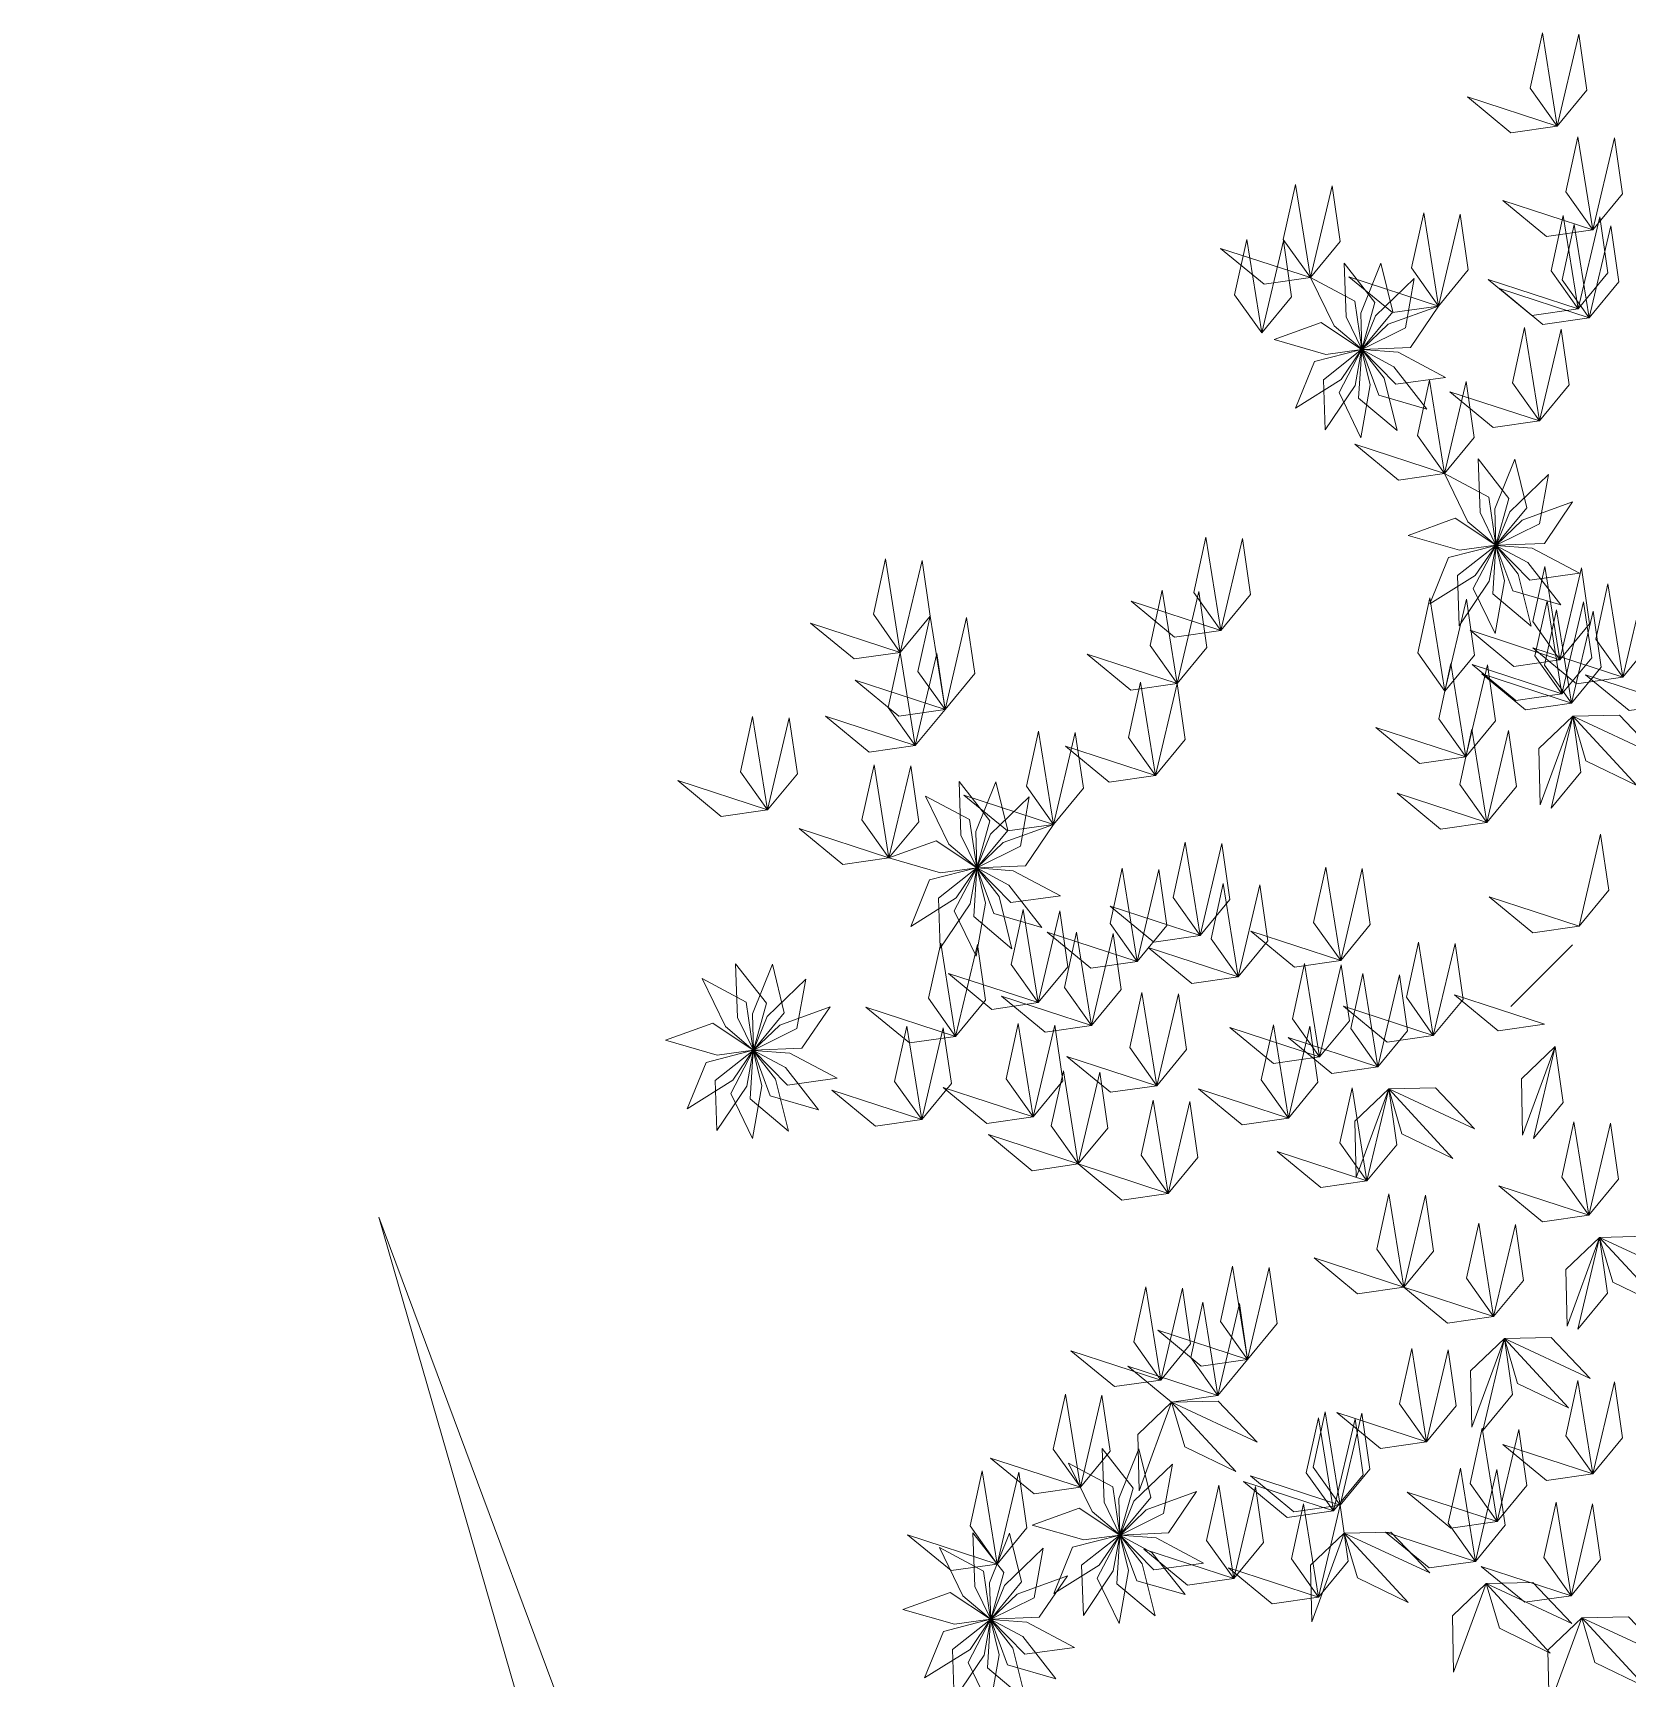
# Model space of a CAD drawing. Header units: millimetres. Extents: x 930 to 6336, y 2219 to 4338.
# Drawn here: x 4183.9 to 4285, y 4179 to 4283.4 of the extents above; entities that cross this region are included whole.
import ezdxf

# ---------------------------------------------------------------- set-up
doc = ezdxf.new("R2010")
doc.units = ezdxf.units.MM
doc.layers.add('piante', color=102, linetype='Continuous', lineweight=18)

msp = doc.modelspace()

# ---------------------------------------------------------------- linework, layer by layer
at = {"layer": 'piante', "linetype": 'Continuous'}
msp.add_line((4281.58, 4225.52), (4277.66, 4221.6), dxfattribs=at)
at = {"layer": 'piante', "lineweight": 0}
for points in [[(4280.62, 4277.5), (4278.9, 4279.91), (4279.67, 4283.42), (4280.62, 4277.5)], [(4280.62, 4277.5), (4282.5, 4279.78), (4281.99, 4283.33), (4280.62, 4277.5)], [(4280.62, 4277.5), (4277.68, 4277.07), (4274.91, 4279.36), (4280.62, 4277.5)], [(4282.87, 4270.91), (4281.15, 4273.33), (4281.92, 4276.83), (4282.87, 4270.91)], [(4282.87, 4270.91), (4284.76, 4273.2), (4284.25, 4276.75), (4282.87, 4270.91)], [(4264.95, 4267.88), (4263.23, 4270.3), (4264, 4273.8), (4264.95, 4267.88)], [(4264.95, 4267.88), (4266.84, 4270.17), (4266.33, 4273.72), (4264.95, 4267.88)], [(4282.87, 4270.91), (4279.94, 4270.49), (4277.17, 4272.77), (4282.87, 4270.91)], [(4273.08, 4266.08), (4271.37, 4268.5), (4272.14, 4272), (4273.08, 4266.08)], [(4273.08, 4266.08), (4274.97, 4268.37), (4274.46, 4271.92), (4273.08, 4266.08)], [(4281.94, 4265.9), (4280.23, 4268.32), (4281, 4271.82), (4281.94, 4265.9)], [(4282.64, 4265.33), (4280.93, 4267.75), (4281.69, 4271.25), (4282.64, 4265.33)], [(4281.94, 4265.9), (4283.83, 4268.18), (4283.32, 4271.74), (4281.94, 4265.9)], [(4282.64, 4265.33), (4284.53, 4267.61), (4284.02, 4271.17), (4282.64, 4265.33)], [(4261.86, 4264.38), (4260.14, 4266.79), (4260.91, 4270.3), (4261.86, 4264.38)], [(4261.86, 4264.38), (4263.75, 4266.66), (4263.24, 4270.21), (4261.86, 4264.38)], [(4264.95, 4267.88), (4262.02, 4267.46), (4259.25, 4269.74), (4264.95, 4267.88)], [(4267.09, 4268.81), (4267.21, 4265.4), (4268.21, 4263.33), (4269.04, 4266.3), (4267.09, 4268.81)], [(4273.08, 4266.08), (4270.15, 4265.66), (4267.38, 4267.94), (4273.08, 4266.08)], [(4269.42, 4268.79), (4268.14, 4265.63), (4268.21, 4263.33), (4270.18, 4265.7), (4269.42, 4268.79)], [(4264.95, 4267.88), (4266.45, 4264.82), (4268.21, 4263.33), (4267.76, 4266.38), (4264.95, 4267.88)], [(4271.54, 4267.83), (4269.09, 4265.46), (4268.22, 4263.32), (4270.98, 4264.69), (4271.54, 4267.83)], [(4281.94, 4265.9), (4279.01, 4265.48), (4276.24, 4267.76), (4281.94, 4265.9)], [(4282.64, 4265.33), (4279.71, 4264.91), (4276.94, 4267.19), (4282.64, 4265.33)], [(4273.08, 4266.08), (4269.88, 4264.92), (4268.22, 4263.32), (4271.3, 4263.45), (4273.08, 4266.08)], [(4262.64, 4263.95), (4265.92, 4263.01), (4268.2, 4263.32), (4265.63, 4265.03), (4262.64, 4263.95)], [(4279.49, 4258.78), (4277.77, 4261.2), (4278.54, 4264.71), (4279.49, 4258.78)], [(4279.49, 4258.78), (4281.38, 4261.07), (4280.86, 4264.62), (4279.49, 4258.78)], [(4264.01, 4259.6), (4266.9, 4261.41), (4268.2, 4263.32), (4265.21, 4262.55), (4264.01, 4259.6)], [(4265.89, 4258.22), (4267.79, 4261.04), (4268.2, 4263.31), (4265.78, 4261.4), (4265.89, 4258.22)], [(4268.16, 4257.71), (4268.75, 4261.07), (4268.2, 4263.31), (4266.77, 4260.58), (4268.16, 4257.71)], [(4270.45, 4258.18), (4269.62, 4261.49), (4268.21, 4263.31), (4268.01, 4260.23), (4270.45, 4258.18)], [(4272.34, 4259.53), (4270.24, 4262.22), (4268.21, 4263.31), (4269.29, 4260.42), (4272.34, 4259.53)], [(4273.52, 4261.54), (4270.51, 4263.14), (4268.21, 4263.31), (4270.37, 4261.11), (4273.52, 4261.54)], [(4273.46, 4255.45), (4271.74, 4257.86), (4272.51, 4261.37), (4273.46, 4255.45)], [(4273.46, 4255.45), (4275.35, 4257.73), (4274.83, 4261.28), (4273.46, 4255.45)], [(4279.49, 4258.78), (4276.55, 4258.36), (4273.79, 4260.64), (4279.49, 4258.78)], [(4273.46, 4255.45), (4270.53, 4255.02), (4267.76, 4257.31), (4273.46, 4255.45)], [(4273.46, 4255.45), (4274.95, 4252.38), (4276.72, 4250.89), (4276.27, 4253.95), (4273.46, 4255.45)], [(4275.6, 4256.38), (4275.72, 4252.97), (4276.72, 4250.89), (4277.55, 4253.86), (4275.6, 4256.38)], [(4277.93, 4256.36), (4276.65, 4253.2), (4276.72, 4250.89), (4278.69, 4253.27), (4277.93, 4256.36)], [(4280.05, 4255.39), (4277.6, 4253.02), (4276.73, 4250.89), (4279.49, 4252.26), (4280.05, 4255.39)], [(4281.59, 4253.65), (4278.39, 4252.48), (4276.73, 4250.89), (4279.81, 4251.01), (4281.59, 4253.65)], [(4271.15, 4251.52), (4274.42, 4250.58), (4276.71, 4250.89), (4274.14, 4252.6), (4271.15, 4251.52)], [(4259.27, 4245.47), (4257.55, 4247.89), (4258.32, 4251.4), (4259.27, 4245.47)], [(4259.27, 4245.47), (4261.15, 4247.76), (4260.64, 4251.31), (4259.27, 4245.47)], [(4272.52, 4247.17), (4275.41, 4248.97), (4276.71, 4250.88), (4273.72, 4250.12), (4272.52, 4247.17)], [(4274.4, 4245.78), (4276.3, 4248.61), (4276.71, 4250.88), (4274.29, 4248.96), (4274.4, 4245.78)], [(4276.67, 4245.28), (4277.26, 4248.64), (4276.71, 4250.88), (4275.28, 4248.14), (4276.67, 4245.28)], [(4278.96, 4245.75), (4278.13, 4249.05), (4276.72, 4250.88), (4276.52, 4247.8), (4278.96, 4245.75)], [(4280.85, 4247.1), (4278.75, 4249.79), (4276.72, 4250.88), (4277.8, 4247.99), (4280.85, 4247.1)], [(4282.03, 4249.11), (4279.02, 4250.71), (4276.72, 4250.88), (4278.88, 4248.67), (4282.03, 4249.11)], [(4238.92, 4244.09), (4237.21, 4246.51), (4237.98, 4250.02), (4238.92, 4244.09)], [(4238.92, 4244.09), (4240.81, 4246.38), (4240.3, 4249.93), (4238.92, 4244.09)], [(4280.78, 4243.62), (4279.06, 4246.04), (4279.83, 4249.55), (4280.78, 4243.62)], [(4280.78, 4243.62), (4282.67, 4245.91), (4282.16, 4249.46), (4280.78, 4243.62)], [(4284.77, 4242.51), (4283.06, 4244.93), (4283.83, 4248.44), (4284.77, 4242.51)], [(4284.77, 4242.51), (4286.66, 4244.8), (4286.15, 4248.35), (4284.77, 4242.51)], [(4259.27, 4245.47), (4256.33, 4245.05), (4253.57, 4247.34), (4259.27, 4245.47)], [(4256.49, 4242.11), (4254.77, 4244.53), (4255.54, 4248.03), (4256.49, 4242.11)], [(4256.49, 4242.11), (4258.38, 4244.39), (4257.86, 4247.95), (4256.49, 4242.11)], [(4273.48, 4241.63), (4271.77, 4244.05), (4272.53, 4247.55), (4273.48, 4241.63)], [(4273.48, 4241.63), (4275.37, 4243.92), (4274.86, 4247.47), (4273.48, 4241.63)], [(4280.91, 4241.45), (4279.2, 4243.87), (4279.97, 4247.37), (4280.91, 4241.45)], [(4280.91, 4241.45), (4282.8, 4243.74), (4282.29, 4247.29), (4280.91, 4241.45)], [(4241.76, 4240.46), (4240.04, 4242.87), (4240.81, 4246.38), (4241.76, 4240.46)], [(4241.76, 4240.46), (4243.65, 4242.74), (4243.13, 4246.3), (4241.76, 4240.46)], [(4281.52, 4240.87), (4279.8, 4243.28), (4280.57, 4246.79), (4281.52, 4240.87)], [(4281.52, 4240.87), (4283.41, 4243.15), (4282.9, 4246.7), (4281.52, 4240.87)], [(4238.92, 4244.09), (4235.99, 4243.67), (4233.22, 4245.95), (4238.92, 4244.09)], [(4280.78, 4243.62), (4277.85, 4243.2), (4275.08, 4245.49), (4280.78, 4243.62)], [(4239.87, 4238.17), (4238.16, 4240.59), (4238.92, 4244.09), (4239.87, 4238.17)], [(4239.87, 4238.17), (4241.76, 4240.46), (4241.25, 4244.01), (4239.87, 4238.17)], [(4256.49, 4242.11), (4253.55, 4241.69), (4250.79, 4243.97), (4256.49, 4242.11)], [(4284.77, 4242.51), (4281.84, 4242.09), (4279.07, 4244.38), (4284.77, 4242.51)], [(4274.82, 4237.46), (4273.1, 4239.88), (4273.87, 4243.38), (4274.82, 4237.46)], [(4274.82, 4237.46), (4276.7, 4239.75), (4276.19, 4243.3), (4274.82, 4237.46)], [(4280.91, 4241.45), (4277.98, 4241.03), (4275.21, 4243.31), (4280.91, 4241.45)], [(4241.76, 4240.46), (4238.83, 4240.03), (4236.06, 4242.32), (4241.76, 4240.46)], [(4255.11, 4236.27), (4253.4, 4238.69), (4254.17, 4242.19), (4255.11, 4236.27)], [(4255.11, 4236.27), (4257, 4238.56), (4256.49, 4242.11), (4255.11, 4236.27)], [(4281.52, 4240.87), (4278.59, 4240.44), (4275.82, 4242.73), (4281.52, 4240.87)], [(4288.11, 4240.81), (4285.18, 4240.39), (4282.41, 4242.67), (4288.11, 4240.81)], [(4230.5, 4234.1), (4228.78, 4236.51), (4229.55, 4240.02), (4230.5, 4234.1)], [(4230.5, 4234.1), (4232.39, 4236.38), (4231.87, 4239.93), (4230.5, 4234.1)], [(4239.87, 4238.17), (4236.94, 4237.75), (4234.17, 4240.03), (4239.87, 4238.17)], [(4281.6, 4240.04), (4279.45, 4237.99), (4279.54, 4234.41), (4281.6, 4240.04)], [(4280.22, 4234.2), (4282.11, 4236.49), (4281.6, 4240.04), (4280.22, 4234.2)], [(4281.6, 4240.04), (4284.56, 4240.11), (4287.04, 4237.51), (4281.6, 4240.04)], [(4281.6, 4240.04), (4282.44, 4237.2), (4285.67, 4235.63), (4281.6, 4240.04)], [(4248.65, 4233.17), (4246.93, 4235.59), (4247.7, 4239.09), (4248.65, 4233.17)], [(4248.65, 4233.17), (4250.54, 4235.46), (4250.02, 4239.01), (4248.65, 4233.17)], [(4274.82, 4237.46), (4271.88, 4237.04), (4269.11, 4239.32), (4274.82, 4237.46)], [(4276.15, 4233.29), (4274.43, 4235.71), (4275.2, 4239.21), (4276.15, 4233.29)], [(4276.15, 4233.29), (4278.03, 4235.58), (4277.52, 4239.13), (4276.15, 4233.29)], [(4255.11, 4236.27), (4252.18, 4235.85), (4249.41, 4238.13), (4255.11, 4236.27)], [(4238.2, 4231.04), (4236.49, 4233.46), (4237.26, 4236.96), (4238.2, 4231.04)], [(4238.2, 4231.04), (4240.09, 4233.33), (4239.58, 4236.88), (4238.2, 4231.04)], [(4230.5, 4234.1), (4227.56, 4233.67), (4224.8, 4235.96), (4230.5, 4234.1)], [(4242.65, 4235.9), (4242.77, 4232.49), (4243.78, 4230.42), (4244.6, 4233.39), (4242.65, 4235.9)], [(4244.98, 4235.88), (4243.71, 4232.72), (4243.78, 4230.42), (4245.74, 4232.79), (4244.98, 4235.88)], [(4240.52, 4234.97), (4242.01, 4231.91), (4243.77, 4230.42), (4243.32, 4233.47), (4240.52, 4234.97)], [(4248.65, 4233.17), (4245.72, 4232.75), (4242.95, 4235.03), (4248.65, 4233.17)], [(4247.1, 4234.92), (4244.65, 4232.55), (4243.78, 4230.41), (4246.54, 4231.78), (4247.1, 4234.92)], [(4276.15, 4233.29), (4273.21, 4232.87), (4270.45, 4235.15), (4276.15, 4233.29)], [(4238.2, 4231.04), (4235.27, 4230.62), (4232.5, 4232.9), (4238.2, 4231.04)], [(4248.65, 4233.17), (4245.45, 4232.01), (4243.78, 4230.41), (4246.86, 4230.54), (4248.65, 4233.17)], [(4282, 4226.71), (4283.89, 4229), (4283.37, 4232.55), (4282, 4226.71)], [(4238.2, 4231.04), (4241.48, 4230.1), (4243.77, 4230.41), (4241.2, 4232.12), (4238.2, 4231.04)], [(4257.95, 4226.12), (4256.23, 4228.53), (4257, 4232.04), (4257.95, 4226.12)], [(4257.95, 4226.12), (4259.84, 4228.4), (4259.32, 4231.96), (4257.95, 4226.12)], [(4239.58, 4226.69), (4242.47, 4228.5), (4243.76, 4230.41), (4240.78, 4229.64), (4239.58, 4226.69)], [(4241.45, 4225.31), (4243.36, 4228.13), (4243.77, 4230.4), (4241.35, 4228.49), (4241.45, 4225.31)], [(4243.73, 4224.8), (4244.32, 4228.16), (4243.77, 4230.4), (4242.34, 4227.67), (4243.73, 4224.8)], [(4246.01, 4225.27), (4245.19, 4228.58), (4243.77, 4230.4), (4243.58, 4227.32), (4246.01, 4225.27)], [(4247.91, 4226.63), (4245.81, 4229.31), (4243.78, 4230.4), (4244.85, 4227.51), (4247.91, 4226.63)], [(4249.09, 4228.63), (4246.08, 4230.23), (4243.78, 4230.4), (4245.94, 4228.2), (4249.09, 4228.63)], [(4253.95, 4224.46), (4252.24, 4226.87), (4253, 4230.38), (4253.95, 4224.46)], [(4253.95, 4224.46), (4255.84, 4226.74), (4255.33, 4230.3), (4253.95, 4224.46)], [(4266.87, 4224.53), (4265.15, 4226.95), (4265.92, 4230.45), (4266.87, 4224.53)], [(4266.87, 4224.53), (4268.75, 4226.82), (4268.24, 4230.37), (4266.87, 4224.53)], [(4260.37, 4223.49), (4258.65, 4225.91), (4259.42, 4229.42), (4260.37, 4223.49)], [(4260.37, 4223.49), (4262.25, 4225.78), (4261.74, 4229.33), (4260.37, 4223.49)], [(4282, 4226.71), (4279.06, 4226.29), (4276.3, 4228.57), (4282, 4226.71)], [(4247.67, 4221.85), (4245.96, 4224.27), (4246.72, 4227.77), (4247.67, 4221.85)], [(4247.67, 4221.85), (4249.56, 4224.13), (4249.05, 4227.69), (4247.67, 4221.85)], [(4257.95, 4226.12), (4255.01, 4225.69), (4252.25, 4227.98), (4257.95, 4226.12)], [(4253.95, 4224.46), (4251.02, 4224.03), (4248.25, 4226.32), (4253.95, 4224.46)], [(4251.05, 4220.41), (4249.34, 4222.82), (4250.1, 4226.33), (4251.05, 4220.41)], [(4251.05, 4220.41), (4252.94, 4222.69), (4252.43, 4226.24), (4251.05, 4220.41)], [(4266.87, 4224.53), (4263.93, 4224.11), (4261.16, 4226.39), (4266.87, 4224.53)], [(4242.43, 4219.71), (4240.72, 4222.13), (4241.49, 4225.63), (4242.43, 4219.71)], [(4242.43, 4219.71), (4244.32, 4222), (4243.81, 4225.55), (4242.43, 4219.71)], [(4260.37, 4223.49), (4257.43, 4223.07), (4254.66, 4225.35), (4260.37, 4223.49)], [(4272.75, 4219.77), (4271.04, 4222.19), (4271.81, 4225.7), (4272.75, 4219.77)], [(4272.75, 4219.77), (4274.64, 4222.06), (4274.13, 4225.61), (4272.75, 4219.77)], [(4228.47, 4224.32), (4228.59, 4220.91), (4229.6, 4218.84), (4230.43, 4221.81), (4228.47, 4224.32)], [(4230.8, 4224.3), (4229.53, 4221.14), (4229.6, 4218.84), (4231.56, 4221.21), (4230.8, 4224.3)], [(4265.53, 4218.42), (4263.81, 4220.83), (4264.58, 4224.34), (4265.53, 4218.42)], [(4265.53, 4218.42), (4267.42, 4220.7), (4266.91, 4224.26), (4265.53, 4218.42)], [(4226.34, 4223.39), (4227.83, 4220.33), (4229.59, 4218.84), (4229.14, 4221.89), (4226.34, 4223.39)], [(4232.92, 4223.34), (4230.47, 4220.97), (4229.6, 4218.83), (4232.36, 4220.2), (4232.92, 4223.34)], [(4247.67, 4221.85), (4244.74, 4221.42), (4241.97, 4223.71), (4247.67, 4221.85)], [(4269.23, 4217.78), (4267.51, 4220.2), (4268.28, 4223.7), (4269.23, 4217.78)], [(4269.23, 4217.78), (4271.12, 4220.07), (4270.61, 4223.62), (4269.23, 4217.78)], [(4251.05, 4220.41), (4248.12, 4219.98), (4245.35, 4222.27), (4251.05, 4220.41)], [(4255.2, 4216.58), (4253.48, 4219), (4254.25, 4222.5), (4255.2, 4216.58)], [(4255.2, 4216.58), (4257.09, 4218.87), (4256.57, 4222.42), (4255.2, 4216.58)], [(4279.8, 4220.48), (4276.86, 4220.06), (4274.1, 4222.34), (4279.8, 4220.48)], [(4234.47, 4221.59), (4231.27, 4220.43), (4229.6, 4218.83), (4232.68, 4218.96), (4234.47, 4221.59)], [(4242.43, 4219.71), (4239.5, 4219.29), (4236.73, 4221.57), (4242.43, 4219.71)], [(4272.75, 4219.77), (4269.82, 4219.35), (4267.05, 4221.63), (4272.75, 4219.77)], [(4224.02, 4219.46), (4227.3, 4218.52), (4229.59, 4218.83), (4227.02, 4220.54), (4224.02, 4219.46)], [(4240.28, 4214.43), (4238.56, 4216.84), (4239.33, 4220.35), (4240.28, 4214.43)], [(4240.28, 4214.43), (4242.16, 4216.71), (4241.65, 4220.26), (4240.28, 4214.43)], [(4247.36, 4214.6), (4245.64, 4217.01), (4246.41, 4220.52), (4247.36, 4214.6)], [(4247.36, 4214.6), (4245.64, 4217.01), (4246.41, 4220.52), (4247.36, 4214.6)], [(4247.36, 4214.6), (4249.24, 4216.88), (4248.73, 4220.43), (4247.36, 4214.6)], [(4247.36, 4214.6), (4249.24, 4216.88), (4248.73, 4220.43), (4247.36, 4214.6)], [(4265.53, 4218.42), (4262.6, 4217.99), (4259.83, 4220.28), (4265.53, 4218.42)], [(4263.55, 4214.52), (4261.83, 4216.94), (4262.6, 4220.44), (4263.55, 4214.52)], [(4263.55, 4214.52), (4265.43, 4216.81), (4264.92, 4220.36), (4263.55, 4214.52)], [(4225.4, 4215.11), (4228.29, 4216.92), (4229.58, 4218.83), (4226.6, 4218.06), (4225.4, 4215.11)], [(4227.27, 4213.73), (4229.18, 4216.55), (4229.59, 4218.82), (4227.17, 4216.91), (4227.27, 4213.73)], [(4229.55, 4213.22), (4230.14, 4216.58), (4229.59, 4218.82), (4228.16, 4216.09), (4229.55, 4213.22)], [(4231.83, 4213.69), (4231.01, 4217), (4229.59, 4218.82), (4229.4, 4215.74), (4231.83, 4213.69)], [(4233.73, 4215.05), (4231.63, 4217.73), (4229.6, 4218.82), (4230.67, 4215.93), (4233.73, 4215.05)], [(4234.91, 4217.05), (4231.9, 4218.65), (4229.6, 4218.82), (4231.76, 4216.62), (4234.91, 4217.05)], [(4269.23, 4217.78), (4266.3, 4217.36), (4263.53, 4219.64), (4269.23, 4217.78)], [(4280.48, 4219.07), (4278.34, 4217.02), (4278.42, 4213.44), (4280.48, 4219.07)], [(4279.11, 4213.23), (4281, 4215.52), (4280.48, 4219.07), (4279.11, 4213.23)], [(4255.2, 4216.58), (4252.26, 4216.16), (4249.5, 4218.44), (4255.2, 4216.58)], [(4250.22, 4211.61), (4248.5, 4214.02), (4249.27, 4217.53), (4250.22, 4211.61)], [(4250.22, 4211.61), (4252.1, 4213.89), (4251.59, 4217.44), (4250.22, 4211.61)], [(4240.28, 4214.43), (4237.34, 4214), (4234.57, 4216.29), (4240.28, 4214.43)], [(4247.36, 4214.6), (4244.42, 4214.17), (4241.65, 4216.46), (4247.36, 4214.6)], [(4247.36, 4214.6), (4244.42, 4214.17), (4241.65, 4216.46), (4247.36, 4214.6)], [(4263.55, 4214.52), (4260.61, 4214.1), (4257.84, 4216.38), (4263.55, 4214.52)], [(4268.54, 4210.53), (4266.82, 4212.95), (4267.59, 4216.45), (4268.54, 4210.53)], [(4269.92, 4216.37), (4267.77, 4214.32), (4267.86, 4210.74), (4269.92, 4216.37)], [(4268.54, 4210.53), (4270.43, 4212.82), (4269.92, 4216.37), (4268.54, 4210.53)], [(4268.54, 4210.53), (4270.43, 4212.82), (4269.92, 4216.37), (4268.54, 4210.53)], [(4269.92, 4216.37), (4272.88, 4216.44), (4275.36, 4213.84), (4269.92, 4216.37)], [(4269.92, 4216.37), (4270.76, 4213.53), (4273.99, 4211.96), (4269.92, 4216.37)], [(4255.92, 4209.74), (4254.2, 4212.16), (4254.97, 4215.67), (4255.92, 4209.74)], [(4255.92, 4209.74), (4257.8, 4212.03), (4257.29, 4215.58), (4255.92, 4209.74)], [(4282.62, 4208.36), (4280.9, 4210.78), (4281.67, 4214.28), (4282.62, 4208.36)], [(4282.62, 4208.36), (4284.5, 4210.64), (4283.99, 4214.2), (4282.62, 4208.36)], [(4250.22, 4211.61), (4247.28, 4211.18), (4244.51, 4213.47), (4250.22, 4211.61)], [(4255.92, 4209.74), (4252.98, 4209.32), (4250.22, 4211.61), (4255.92, 4209.74)], [(4268.54, 4210.53), (4265.61, 4210.11), (4262.84, 4212.39), (4268.54, 4210.53)], [(4270.88, 4203.79), (4269.16, 4206.21), (4269.93, 4209.71), (4270.88, 4203.79)], [(4270.88, 4203.79), (4272.77, 4206.08), (4272.25, 4209.63), (4270.88, 4203.79)], [(4282.62, 4208.36), (4279.68, 4207.93), (4276.91, 4210.22), (4282.62, 4208.36)], [(4276.58, 4201.93), (4274.86, 4204.35), (4275.63, 4207.85), (4276.58, 4201.93)], [(4276.58, 4201.93), (4278.47, 4204.22), (4277.96, 4207.77), (4276.58, 4201.93)], [(4283.3, 4206.95), (4281.15, 4204.9), (4281.24, 4201.32), (4283.3, 4206.95)], [(4281.93, 4201.11), (4283.81, 4203.4), (4283.3, 4206.95), (4281.93, 4201.11)], [(4283.3, 4206.95), (4286.26, 4207.02), (4288.74, 4204.42), (4283.3, 4206.95)], [(4283.3, 4206.95), (4284.14, 4204.1), (4287.37, 4202.54), (4283.3, 4206.95)], [(4270.88, 4203.79), (4267.94, 4203.37), (4265.18, 4205.65), (4270.88, 4203.79)], [(4260.96, 4199.19), (4259.24, 4201.61), (4260.01, 4205.11), (4260.96, 4199.19)], [(4260.96, 4199.19), (4262.85, 4201.48), (4262.33, 4205.03), (4260.96, 4199.19)], [(4255.45, 4197.89), (4253.74, 4200.31), (4254.5, 4203.81), (4255.45, 4197.89)], [(4255.45, 4197.89), (4257.34, 4200.18), (4256.83, 4203.73), (4255.45, 4197.89)], [(4276.58, 4201.93), (4273.65, 4201.51), (4270.88, 4203.79), (4276.58, 4201.93)], [(4259.07, 4196.91), (4257.35, 4199.32), (4258.12, 4202.83), (4259.07, 4196.91)], [(4259.07, 4196.91), (4260.96, 4199.19), (4260.45, 4202.74), (4259.07, 4196.91)], [(4260.96, 4199.19), (4258.02, 4198.77), (4255.26, 4201.05), (4260.96, 4199.19)], [(4277.27, 4200.52), (4275.12, 4198.48), (4275.2, 4194.89), (4277.27, 4200.52)], [(4275.89, 4194.68), (4277.78, 4196.97), (4277.27, 4200.52), (4275.89, 4194.68)], [(4277.27, 4200.52), (4280.23, 4200.59), (4282.7, 4197.99), (4277.27, 4200.52)], [(4277.27, 4200.52), (4278.1, 4197.68), (4281.33, 4196.12), (4277.27, 4200.52)], [(4255.45, 4197.89), (4252.52, 4197.47), (4249.75, 4199.75), (4255.45, 4197.89)], [(4272.32, 4193.96), (4270.61, 4196.38), (4271.38, 4199.89), (4272.32, 4193.96)], [(4272.32, 4193.96), (4274.21, 4196.25), (4273.7, 4199.8), (4272.32, 4193.96)], [(4259.07, 4196.91), (4256.14, 4196.48), (4253.37, 4198.77), (4259.07, 4196.91)], [(4250.35, 4191.08), (4248.63, 4193.5), (4249.4, 4197), (4250.35, 4191.08)], [(4250.35, 4191.08), (4252.23, 4193.37), (4251.72, 4196.92), (4250.35, 4191.08)], [(4282.87, 4191.94), (4281.15, 4194.35), (4281.92, 4197.86), (4282.87, 4191.94)], [(4282.87, 4191.94), (4284.76, 4194.22), (4284.24, 4197.77), (4282.87, 4191.94)], [(4256.14, 4196.48), (4253.99, 4194.44), (4254.08, 4190.85), (4256.14, 4196.48)], [(4256.14, 4196.48), (4259.1, 4196.55), (4261.58, 4193.95), (4256.14, 4196.48)], [(4256.14, 4196.48), (4256.98, 4193.64), (4260.21, 4192.08), (4256.14, 4196.48)], [(4266.84, 4189.95), (4265.12, 4192.36), (4265.89, 4195.87), (4266.84, 4189.95)], [(4272.32, 4193.96), (4269.39, 4193.54), (4266.62, 4195.82), (4272.32, 4193.96)], [(4266.41, 4189.58), (4264.69, 4192), (4265.46, 4195.5), (4266.41, 4189.58)], [(4266.41, 4189.58), (4268.29, 4191.87), (4267.78, 4195.42), (4266.41, 4189.58)], [(4266.84, 4189.95), (4268.72, 4192.23), (4268.21, 4195.78), (4266.84, 4189.95)], [(4276.81, 4188.91), (4275.09, 4191.33), (4275.86, 4194.83), (4276.81, 4188.91)], [(4276.81, 4188.91), (4278.69, 4191.2), (4278.18, 4194.75), (4276.81, 4188.91)], [(4282.87, 4191.94), (4279.93, 4191.51), (4277.17, 4193.8), (4282.87, 4191.94)], [(4250.35, 4191.08), (4247.41, 4190.66), (4244.65, 4192.94), (4250.35, 4191.08)], [(4251.74, 4193.54), (4251.86, 4190.13), (4252.86, 4188.06), (4253.69, 4191.03), (4251.74, 4193.54)], [(4254.07, 4193.52), (4252.79, 4190.36), (4252.86, 4188.06), (4254.83, 4190.43), (4254.07, 4193.52)], [(4245.07, 4186.21), (4243.35, 4188.63), (4244.12, 4192.13), (4245.07, 4186.21)], [(4245.07, 4186.21), (4246.96, 4188.5), (4246.45, 4192.05), (4245.07, 4186.21)], [(4249.6, 4192.61), (4251.09, 4189.55), (4252.86, 4188.06), (4252.41, 4191.11), (4249.6, 4192.61)], [(4256.19, 4192.56), (4253.74, 4190.19), (4252.87, 4188.05), (4255.63, 4189.42), (4256.19, 4192.56)], [(4266.84, 4189.95), (4263.9, 4189.52), (4261.14, 4191.81), (4266.84, 4189.95)], [(4275.42, 4186.38), (4273.7, 4188.8), (4274.47, 4192.3), (4275.42, 4186.38)], [(4275.42, 4186.38), (4277.31, 4188.67), (4276.79, 4192.22), (4275.42, 4186.38)], [(4257.73, 4190.81), (4254.53, 4189.65), (4252.87, 4188.05), (4255.95, 4188.18), (4257.73, 4190.81)], [(4260.08, 4185.29), (4258.36, 4187.7), (4259.13, 4191.21), (4260.08, 4185.29)], [(4260.08, 4185.29), (4261.97, 4187.57), (4261.46, 4191.13), (4260.08, 4185.29)], [(4266.41, 4189.58), (4263.47, 4189.16), (4260.71, 4191.44), (4266.41, 4189.58)], [(4276.81, 4188.91), (4273.87, 4188.49), (4271.1, 4190.77), (4276.81, 4188.91)], [(4247.29, 4188.68), (4250.57, 4187.74), (4252.85, 4188.05), (4250.28, 4189.76), (4247.29, 4188.68)], [(4265.46, 4184.11), (4263.75, 4186.53), (4264.51, 4190.03), (4265.46, 4184.11)], [(4265.46, 4184.11), (4267.35, 4186.39), (4266.84, 4189.95), (4265.46, 4184.11)], [(4281.49, 4184.2), (4279.77, 4186.62), (4280.54, 4190.13), (4281.49, 4184.2)], [(4281.49, 4184.2), (4283.37, 4186.49), (4282.86, 4190.04), (4281.49, 4184.2)], [(4245.07, 4186.21), (4242.14, 4185.79), (4239.37, 4188.07), (4245.07, 4186.21)], [(4243.53, 4188.19), (4243.65, 4184.78), (4244.66, 4182.71), (4245.49, 4185.68), (4243.53, 4188.19)], [(4245.86, 4188.17), (4244.59, 4185.01), (4244.66, 4182.71), (4246.62, 4185.08), (4245.86, 4188.17)], [(4248.66, 4184.33), (4251.55, 4186.14), (4252.85, 4188.05), (4249.86, 4187.28), (4248.66, 4184.33)], [(4250.54, 4182.95), (4252.44, 4185.77), (4252.85, 4188.04), (4250.43, 4186.13), (4250.54, 4182.95)], [(4252.81, 4182.44), (4253.4, 4185.8), (4252.85, 4188.04), (4251.42, 4185.31), (4252.81, 4182.44)], [(4255.1, 4182.91), (4254.27, 4186.22), (4252.86, 4188.04), (4252.66, 4184.96), (4255.1, 4182.91)], [(4256.99, 4184.27), (4254.89, 4186.95), (4252.86, 4188.04), (4253.94, 4185.15), (4256.99, 4184.27)], [(4258.17, 4186.27), (4255.16, 4187.87), (4252.86, 4188.04), (4255.02, 4185.84), (4258.17, 4186.27)], [(4267.09, 4188.17), (4264.95, 4186.13), (4265.03, 4182.54), (4267.09, 4188.17)], [(4267.09, 4188.17), (4270.06, 4188.24), (4272.53, 4185.64), (4267.09, 4188.17)], [(4267.09, 4188.17), (4267.93, 4185.33), (4271.16, 4183.77), (4267.09, 4188.17)], [(4275.42, 4186.38), (4272.48, 4185.96), (4269.72, 4188.24), (4275.42, 4186.38)], [(4241.4, 4187.26), (4242.89, 4184.2), (4244.65, 4182.71), (4244.2, 4185.76), (4241.4, 4187.26)], [(4247.98, 4187.21), (4245.53, 4184.84), (4244.66, 4182.7), (4247.42, 4184.07), (4247.98, 4187.21)], [(4260.08, 4185.29), (4257.15, 4184.86), (4254.38, 4187.15), (4260.08, 4185.29)], [(4249.53, 4185.46), (4246.33, 4184.3), (4244.66, 4182.7), (4247.74, 4182.83), (4249.53, 4185.46)], [(4265.46, 4184.11), (4262.53, 4183.69), (4259.76, 4185.97), (4265.46, 4184.11)], [(4281.49, 4184.2), (4278.55, 4183.78), (4275.78, 4186.06), (4281.49, 4184.2)], [(4239.08, 4183.33), (4242.36, 4182.39), (4244.65, 4182.7), (4242.08, 4184.41), (4239.08, 4183.33)], [(4276.1, 4184.97), (4273.96, 4182.92), (4274.04, 4179.34), (4276.1, 4184.97)], [(4276.1, 4184.97), (4279.07, 4185.04), (4281.54, 4182.44), (4276.1, 4184.97)], [(4276.1, 4184.97), (4276.94, 4182.13), (4280.17, 4180.56), (4276.1, 4184.97)], [(4240.46, 4178.98), (4243.35, 4180.79), (4244.64, 4182.7), (4241.66, 4181.93), (4240.46, 4178.98)], [(4242.33, 4177.6), (4244.24, 4180.42), (4244.65, 4182.69), (4242.23, 4180.78), (4242.33, 4177.6)], [(4244.61, 4177.09), (4245.2, 4180.45), (4244.65, 4182.69), (4243.22, 4179.96), (4244.61, 4177.09)], [(4246.89, 4177.56), (4246.07, 4180.87), (4244.65, 4182.69), (4244.46, 4179.61), (4246.89, 4177.56)], [(4248.79, 4178.92), (4246.69, 4181.6), (4244.66, 4182.69), (4245.73, 4179.8), (4248.79, 4178.92)], [(4249.97, 4180.92), (4246.96, 4182.52), (4244.66, 4182.69), (4246.82, 4180.49), (4249.97, 4180.92)], [(4282.17, 4182.79), (4280.02, 4180.75), (4280.11, 4177.16), (4282.17, 4182.79)], [(4282.17, 4182.79), (4285.13, 4182.86), (4287.61, 4180.27), (4282.17, 4182.79)], [(4282.17, 4182.79), (4283.01, 4179.95), (4286.24, 4178.39), (4282.17, 4182.79)]]:
    msp.add_lwpolyline(points, dxfattribs=at)
at = {"layer": 'piante', "linetype": 'Continuous', "lineweight": 0}
msp.add_lwpolyline([(4361.59, 4100.85), (4312.9, 4110.06), (4302.32, 4133.58), (4287.25, 4152.96), (4222.72, 4162.82), (4205.82, 4208.24), (4218.45, 4164.44), (4188.14, 4164.24), (4218.22, 4158.67), (4184.32, 4141.3), (4225.36, 4156.94), (4256.88, 4151.32), (4282.63, 4145.94), (4297.94, 4132.32), (4256.84, 4115.25), (4183.87, 4095.15), (4255.22, 4110.98), (4297.65, 4125.12), (4311.17, 4102.92), (4361.29, 4093.65)], dxfattribs=at)

doc.saveas('drawing.dxf')
